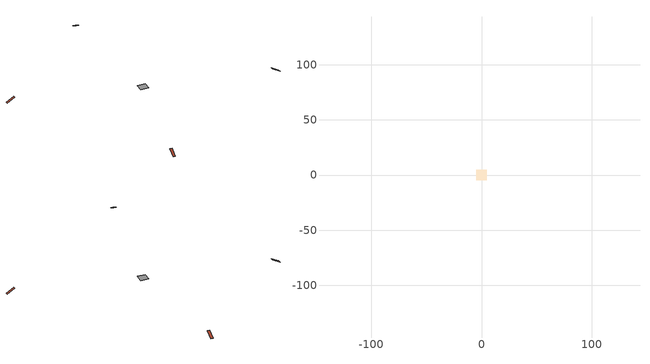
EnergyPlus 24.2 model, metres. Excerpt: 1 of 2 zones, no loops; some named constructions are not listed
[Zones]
attic - vented
 floor to conditioned space (Floor4 construction Reversed): -4.66,-4.66 -4.66,4.66 4.66,4.66 4.66,-4.66 z5.07
 roof outside (Roof2 construction): -14.5,143.6,5.07 -14.5,134.93,10.12 -11.99,134.93,10.12 -11.99,143.6,5.07; -28.95,-143.6,5.07 -28.95,-134.93,10.12 -31.46,-134.93,10.12 -31.46,-143.6,5.07; -143.6,28.95,5.07 -134.93,28.95,10.12 -134.93,31.46,10.12 -143.6,31.46,5.07; 143.6,-28.95,5.07 134.93,-28.95,10.12 134.93,-31.46,10.12 143.6,-31.46,5.07
[Construction]
Floor4 construction: ceiling loosefill ins, ceiling stud and cavity, gypsum board
[EnergyManagementSystem:Actuator]
Name | Actuated Component Unique | Actuated Component Type | Actuated Component Control Type
fridge_schedule_act | fridge schedule | Schedule:Constant | Schedule Value
infil_flow_act | infil flow | Zone Infiltration | Air Exchange Flow Rate
mech_vent_house_fan_cfis_act | mech vent house fan cfis | ElectricEquipment | Electricity Rate
mech_vent_house_fan_latent_load_act | mech vent house fan latent load | OtherEquipment | Power Level
mech_vent_house_fan_sensible_load_act | mech vent house fan sensible load | OtherEquipment | Power Level
natural_vent_flow_act | natural vent flow | Zone Infiltration | Air Exchange Flow Rate
water_heater_ec_adj_act | water heater energy adjustment1 | OtherEquipment | Power Level
whole_house_fan_act | whole house fan | ElectricEquipment | Electricity Rate
whole_house_fan_flow_act | whole house fan flow | Zone Infiltration | Air Exchange Flow Rate
whole_house_fan_mix_act | whole house fan mix | ZoneMixing | Air Exchange Flow Rate
[EnergyManagementSystem:Program]
central_ac_and_furnace_supply_fan_disaggregate_program: Set central_ac_and_furnace_supply_fan_clg = 0; If central_ac_and_furnace_clg_coil_s > 0; Set central_ac_and_furnace_supply_fan_clg = central_ac_and_furnace_supply_fan_s; EndIf
central_ac_and_furnace_supply_fan_disaggregate_program_1: Set central_ac_and_furnace_supply_fan_primary_htg = 0; If central_ac_and_furnace_htg_coil_s > 0; Set central_ac_and_furnace_supply_fan_primary_htg = central_ac_and_furnace_supply_fan_s_1; EndIf
component_loads_program: Set loads_htg_walls = 0; Set loads_htg_rim_joists = 0; Set loads_htg_foundation_walls = 0; Set loads_htg_floors = 0; Set loads_htg_slabs = 0; Set loads_htg_ceilings = 0; Set loads_htg_roofs = 0; Set loads_htg_windows_conduction = 0; Set loads_htg_windows_solar = 0; Set loads_htg_doors = 0; Set loads_htg_skylights_conduction = 0; Set loads_htg_skylights_solar = 0; Set loads_htg_internal_mass = 0; Set loads_htg_intgains = 0; Set loads_htg_lighting = 0; Set loads_htg_infil = 0; Set loads_htg_mechvent = 0; Set loads_htg_natvent = 0; Set loads_htg_whf = 0; Set loads_htg_ducts = 0; Set loads_clg_walls = 0; Set loads_clg_rim_joists = 0; Set loads_clg_foundation_walls = 0; Set loads_clg_floors = 0; Set loads_clg_slabs = 0; Set loads_clg_ceilings = 0; Set loads_clg_roofs = 0; Set loads_clg_windows_conduction = 0; Set loads_clg_windows_solar = 0; Set loads_clg_doors = 0; Set loads_clg_skylights_conduction = 0; Set loads_clg_skylights_solar = 0; Set loads_clg_internal_mass = 0; Set loads_clg_intgains = 0; Set loads_clg_lighting = 0; Set loads_clg_infil = 0; Set loads_clg_mechvent = 0; Set loads_clg_natvent = 0; Set loads_clg_whf = 0; Set loads_clg_ducts = 0; Set hr_walls = 0; Set hr_walls = hr_walls + s_conv_28 + s_ig_28 + s_sol_28 + s_lgt_28 + s_surf_28; Set hr_walls = hr_walls + s_conv_29 + s_ig_29 + s_sol_29 + s_lgt_29 + s_surf_29; Set hr_walls = hr_walls + s_conv_30 + s_ig_30 + s_sol_30 + s_lgt_30 + s_surf_30; Set hr_walls = hr_walls + s_conv_31 + s_ig_31 + s_sol_31 + s_lgt_31 + s_surf_31; Set hr_walls = hr_walls + s_conv_32 + s_ig_32 + s_sol_32 + s_lgt_32 + s_surf_32; Set hr_walls = hr_walls + s_conv_33 + s_ig_33 + s_sol_33 + s_lgt_33 + s_surf_33; Set hr_walls = hr_walls + s_conv_34 + s_ig_34 + s_sol_34 + s_lgt_34 + s_surf_34; Set hr_walls = hr_walls + s_conv_35 + s_ig_35 + s_sol_35 + s_lgt_35 + s_surf_35; Set hr_walls = hr_walls + s_conv_36 + s_ig_36 + s_sol_36 + s_lgt_36 + s_surf_36; Set hr_walls = hr_walls + s_conv_37 + s_ig_37 + s_sol_37 + s_lgt_37 + s_surf_37; Set hr_walls = hr_walls + s_conv_38 + s_ig_38 + s_sol_38 + s_lgt_38 + s_surf_38; Set hr_walls = hr_walls + s_conv_39 + s_ig_39 + s_sol_39 + s_lgt_39 + s_surf_39; Set hr_walls = hr_walls + s_conv_40 + s_ig_40 + s_sol_40 + s_lgt_40 + s_surf_40; Set hr_walls = hr_walls + s_conv_41 + s_ig_41 + s_sol_41 + s_lgt_41 + s_surf_41; Set hr_walls = hr_walls + s_conv_42 + s_ig_42 + s_sol_42 + s_lgt_42 + s_surf_42; Set hr_walls = hr_walls + s_conv_43 + s_ig_43 + s_sol_43 + s_lgt_43 + s_surf_43; Set hr_walls = hr_walls + s_conv_44 + s_ig_44 + s_sol_44 + s_lgt_44 + s_surf_44; Set hr_walls = hr_walls + s_conv_45 + s_ig_45 + s_sol_45 + s_lgt_45 + s_surf_45; Set hr_walls = hr_walls + s_conv_46 + s_ig_46 + s_sol_46 + s_lgt_46 + s_surf_46; Set hr_walls = hr_walls + s_conv_47 + s_ig_47 + s_sol_47 + s_lgt_47 + s_surf_47; Set hr_walls = hr_walls + s_conv_48 + s_ig_48 + s_sol_48 + s_lgt_48 + s_surf_48; Set hr_walls = hr_walls + s_conv_49 + s_ig_49 + s_sol_49 + s_lgt_49 + s_surf_49; Set hr_walls = hr_walls + s_conv_50 + s_ig_50 + s_sol_50 + s_lgt_50 + s_surf_50; Set hr_walls = hr_walls + s_conv_51 + s_ig_51 + s_sol_51 + s_lgt_51 + s_surf_51; Set hr_walls = hr_walls + s_conv_52 + s_ig_52 + s_sol_52 + s_lgt_52 + s_surf_52; Set hr_walls = hr_walls + s_conv_53 + s_ig_53 + s_sol_53 + s_lgt_53 + s_surf_53; Set hr_walls = hr_walls + s_conv_54 + s_ig_54 + s_sol_54 + s_lgt_54 + s_surf_54; Set hr_walls = hr_walls + s_conv_55 + s_ig_55 + s_sol_55 + s_lgt_55 + s_surf_55; Set hr_walls = hr_walls + s_conv_56 + s_ig_56 + s_sol_56 + s_lgt_56 + s_surf_56; Set hr_walls = hr_walls + s_conv_57 + s_ig_57 + s_sol_57 + s_lgt_57 + s_surf_57; Set hr_walls = hr_walls + s_conv_58 + s_ig_58 + s_sol_58 + s_lgt_58 + s_surf_58; Set hr_walls = hr_walls + s_conv_59 + s_ig_59 + s_sol_59 + s_lgt_59 + s_surf_59; Set hr_walls = hr_walls + s_conv_60 + s_ig_60 + s_sol_60 + s_lgt_60 + s_surf_60; Set hr_walls = hr_walls + s_conv_61 + s_ig_61 + s_sol_61 + s_lgt_61 + s_surf_61; Set hr_walls = hr_walls + s_conv_62 + s_ig_62 + s_sol_62 + s_lgt_62 + s_surf_62; Set hr_walls = hr_walls + s_conv_63 + s_ig_63 + s_sol_63 + s_lgt_63 + s_surf_63; Set hr_walls = hr_walls + s_conv_64 + s_ig_64 + s_sol_64 + s_lgt_64 + s_surf_64; Set hr_walls = hr_walls + s_conv_65 + s_ig_65 + s_sol_65 + s_lgt_65 + s_surf_65; Set hr_walls = hr_walls + s_conv_66 + s_ig_66 + s_sol_66 + s_lgt_66 + s_surf_66; Set hr_walls = hr_walls + s_conv_67 + s_ig_67 + s_sol_67 + s_lgt_67 + s_surf_67; Set hr_walls = hr_walls + s_conv_68 + s_ig_68 + s_sol_68 + s_lgt_68 + s_surf_68; Set hr_walls = hr_walls + s_conv_69 + s_ig_69 + s_sol_69 + s_lgt_69 + s_surf_69; Set hr_walls = hr_walls + s_conv_70 + s_ig_70 + s_sol_70 + s_lgt_70 + s_surf_70; Set hr_walls = hr_walls + s_conv_71 + s_ig_71 + s_sol_71 + s_lgt_71 + s_surf_71; Set hr_walls = hr_walls + s_conv_72 + s_ig_72 + s_sol_72 + s_lgt_72 + s_surf_72; Set hr_walls = hr_walls + s_conv_73 + s_ig_73 + s_sol_73 + s_lgt_73 + s_surf_73; Set hr_walls = hr_walls + s_conv_74 + s_ig_74 + s_sol_74 + s_lgt_74 + s_surf_74; Set hr_walls = hr_walls + s_conv_75 + s_ig_75 + s_sol_75 + s_lgt_75 + s_surf_75; Set hr_walls = hr_walls + s_conv_76 + s_ig_76 + s_sol_76 + s_lgt_76 + s_surf_76; Set hr_walls = hr_walls + s_conv_77 + s_ig_77 + s_sol_77 + s_lgt_77 + s_surf_77; Set hr_walls = hr_walls + s_conv_78 + s_ig_78 + s_sol_78 + s_lgt_78 + s_surf_78; Set hr_walls = hr_walls + s_conv_79 + s_ig_79 + s_sol_79 + s_lgt_79 + s_surf_79; Set hr_walls = hr_walls + s_conv_80 + s_ig_80 + s_sol_80 + s_lgt_80 + s_surf_80; Set hr_walls = hr_walls + s_conv_81 + s_ig_81 + s_sol_81 + s_lgt_81 + s_surf_81; Set hr_walls = hr_walls + s_conv_82 + s_ig_82 + s_sol_82 + s_lgt_82 + s_surf_82; Set hr_walls = hr_walls + s_conv_83 + s_ig_83 + s_sol_83 + s_lgt_83 + s_surf_83; Set hr_walls = hr_walls + s_conv_84 + s_ig_84 + s_sol_84 + s_lgt_84 + s_surf_84; Set hr_walls = hr_walls + s_conv_85 + s_ig_85 + s_sol_85 + s_lgt_85 + s_surf_85; Set hr_walls = hr_walls + s_conv_86 + s_ig_86 + s_sol_86 + s_lgt_86 + s_surf_86; Set hr_walls = hr_walls + s_conv_87 + s_ig_87 + s_sol_87 + s_lgt_87 + s_surf_87; Set hr_rim_joists = 0; Set hr_rim_joists = hr_rim_joists + s_conv_7 + s_ig_7 + s_sol_7 + s_lgt_7 + s_surf_7; Set hr_rim_joists = hr_rim_joists + s_conv_8 + s_ig_8 + s_sol_8 + s_lgt_8 + s_surf_8; Set hr_rim_joists = hr_rim_joists + s_conv_9 + s_ig_9 + s_sol_9 + s_lgt_9 + s_surf_9; Set hr_rim_joists = hr_rim_joists + s_conv_10 + s_ig_10 + s_sol_10 + s_lgt_10 + s_surf_10; Set hr_rim_joists = hr_rim_joists + s_conv_11 + s_ig_11 + s_sol_11 + s_lgt_11 + s_surf_11; Set hr_rim_joists = hr_rim_joists + s_conv_12 + s_ig_12 + s_sol_12 + s_lgt_12 + s_surf_12; Set hr_rim_joists = hr_rim_joists + s_conv_13 + s_ig_13 + s_sol_13 + s_lgt_13 + s_surf_13; Set hr_rim_joists = hr_rim_joists + s_conv_14 + s_ig_14 + s_sol_14 + s_lgt_14 + s_surf_14; Set hr_foundation_walls = 0; Set hr_foundation_walls = hr_foundation_walls + s_conv_4 + s_ig_4 + s_sol_4 + s_lgt_4 + s_surf_4; Set hr_floors = 0; Set hr_floors = hr_floors + s_conv + s_ig + s_sol + s_lgt + s_surf; Set hr_floors = hr_floors + s_conv_1 + s_ig_1 + s_sol_1 + s_lgt_1 + s_surf_1; Set hr_floors = hr_floors + s_conv_2 + s_ig_2 + s_sol_2 + s_lgt_2 + s_surf_2; Set hr_slabs = 0; Set hr_slabs = hr_slabs + s_conv_27 + s_ig_27 + s_sol_27 + s_lgt_27 + s_surf_27; Set hr_ceilings = 0; Set hr_ceilings = hr_ceilings + s_conv_3 + s_ig_3 + s_sol_3 + s_lgt_3 + s_surf_3; Set hr_roofs = 0; Set hr_roofs = hr_roofs + s_conv_15 + s_ig_15 + s_sol_15 + s_lgt_15 + s_surf_15; Set hr_roofs = hr_roofs + s_conv_16 + s_ig_16 + s_sol_16 + s_lgt_16 + s_surf_16; Set hr_roofs = hr_roofs + s_conv_17 + s_ig_17 + s_sol_17 + s_lgt_17 + s_surf_17; Set hr_roofs = hr_roofs + s_conv_18 + s_ig_18 + s_sol_18 + s_lgt_18 + s_surf_18; Set hr_roofs = hr_roofs + s_conv_19 + s_ig_19 + s_sol_19 + s_lgt_19 + s_surf_19; Set hr_roofs = hr_roofs + s_conv_20 + s_ig_20 + s_sol_20 + s_lgt_20 + s_surf_20; Set hr_roofs = hr_roofs + s_conv_21 + s_ig_21 + s_sol_21 + s_lgt_21 + s_surf_21; Set hr_roofs = hr_roofs + s_conv_22 + s_ig_22 + s_sol_22 + s_lgt_22 + s_surf_22; Set hr_roofs = hr_roofs + s_conv_23 + s_ig_23 + s_sol_23 + s_lgt_23 + s_surf_23; Set hr_roofs = hr_roofs + s_conv_24 + s_ig_24 + s_sol_24 + s_lgt_24 + s_surf_24; Set hr_roofs = hr_roofs + s_conv_25 + s_ig_25 + s_sol_25 + s_lgt_25 + s_surf_25; Set hr_roofs = hr_roofs + s_conv_26 + s_ig_26 + s_sol_26 + s_lgt_26 + s_surf_26; Set hr_windows_conduction = 0; Set hr_windows_conduction = hr_windows_conduction + ss_conv_2; Set hr_windows_conduction = hr_windows_conduction + ss_ig_2; Set hr_windows_conduction = hr_windows_conduction + ss_surf_2; Set hr_windows_conduction = hr_windows_conduction + ss_conv_3; Set hr_windows_conduction = hr_windows_conduction + ss_ig_3; Set hr_windows_conduction = hr_windows_conduction + ss_surf_3; Set hr_windows_conduction = hr_windows_conduction + ss_conv_4; Set hr_windows_conduction = hr_windows_conduction + ss_ig_4; Set hr_windows_conduction = hr_windows_conduction + ss_surf_4; Set hr_windows_conduction = hr_windows_conduction + ss_conv_5; Set hr_windows_conduction = hr_windows_conduction + ss_ig_5; Set hr_windows_conduction = hr_windows_conduction + ss_surf_5; Set hr_windows_conduction = hr_windows_conduction + ss_conv_6; Set hr_windows_conduction = hr_windows_conduction + ss_ig_6; Set hr_windows_conduction = hr_windows_conduction + ss_surf_6; Set hr_windows_conduction = hr_windows_conduction + ss_conv_7; Set hr_windows_conduction = hr_windows_conduction + ss_ig_7; Set hr_windows_conduction = hr_windows_conduction + ss_surf_7; Set hr_windows_conduction = hr_windows_conduction + ss_conv_8; Set hr_windows_conduction = hr_windows_conduction + ss_ig_8; Set hr_windows_conduction = hr_windows_conduction + ss_surf_8; Set hr_windows_conduction = hr_windows_conduction + ss_conv_9; Set hr_windows_conduction = hr_windows_conduction + ss_ig_9; Set hr_windows_conduction = hr_windows_conduction + ss_surf_9; Set hr_windows_conduction = hr_windows_conduction + ss_conv_10; Set hr_windows_conduction = hr_windows_conduction + ss_ig_10; Set hr_windows_conduction = hr_windows_conduction + ss_surf_10; Set hr_windows_conduction = hr_windows_conduction + ss_conv_11; Set hr_windows_conduction = hr_windows_conduction + ss_ig_11; Set hr_windows_conduction = hr_windows_conduction + ss_surf_11; Set hr_windows_conduction = hr_windows_conduction + ss_conv_12; Set hr_windows_conduction = hr_windows_conduction + ss_ig_12; Set hr_windows_conduction = hr_windows_conduction + ss_surf_12; Set hr_windows_conduction = hr_windows_conduction + ss_conv_13; Set hr_windows_conduction = hr_windows_conduction + ss_ig_13; Set hr_windows_conduction = hr_windows_conduction + ss_surf_13; Set hr_windows_conduction = hr_windows_conduction + ss_conv_14; Set hr_windows_conduction = hr_windows_conduction + ss_ig_14; Set hr_windows_conduction = hr_windows_conduction + ss_surf_14; Set hr_windows_conduction = hr_windows_conduction + ss_conv_15; Set hr_windows_conduction = hr_windows_conduction + ss_ig_15; Set hr_windows_conduction = hr_windows_conduction + ss_surf_15; Set hr_windows_conduction = hr_windows_conduction + ss_conv_16; Set hr_windows_conduction = hr_windows_conduction + ss_ig_16; Set hr_windows_conduction = hr_windows_conduction + ss_surf_16; Set hr_windows_conduction = hr_windows_conduction + ss_conv_17; Set hr_windows_conduction = hr_windows_conduction + ss_ig_17; Set hr_windows_conduction = hr_windows_conduction + ss_surf_17; Set hr_windows_conduction = hr_windows_conduction + ss_conv_18; Set hr_windows_conduction = hr_windows_conduction + ss_ig_18; Set hr_windows_conduction = hr_windows_conduction + ss_surf_18; Set hr_windows_conduction = hr_windows_conduction + ss_conv_19; Set hr_windows_conduction = hr_windows_conduction + ss_ig_19; Set hr_windows_conduction = hr_windows_conduction + ss_surf_19; Set hr_windows_conduction = hr_windows_conduction + ss_conv_20; Set hr_windows_conduction = hr_windows_conduction + ss_ig_20; Set hr_windows_conduction = hr_windows_conduction + ss_surf_20; Set hr_windows_conduction = hr_windows_conduction + ss_conv_21; Set hr_windows_conduction = hr_windows_conduction + ss_ig_21; Set hr_windows_conduction = hr_windows_conduction + ss_surf_21; Set hr_windows_conduction = hr_windows_conduction + ss_conv_22; Set hr_windows_conduction = hr_windows_conduction + ss_ig_22; Set hr_windows_conduction = hr_windows_conduction + ss_surf_22; Set hr_windows_conduction = hr_windows_conduction + ss_conv_23; Set hr_windows_conduction = hr_windows_conduction + ss_ig_23; Set hr_windows_conduction = hr_windows_conduction + ss_surf_23; Set hr_windows_conduction = hr_windows_conduction + ss_conv_24; Set hr_windows_conduction = hr_windows_conduction + ss_ig_24; Set hr_windows_conduction = hr_windows_conduction + ss_surf_24; Set hr_windows_conduction = hr_windows_conduction + ss_conv_25; Set hr_windows_conduction = hr_windows_conduction + ss_ig_25; Set hr_windows_conduction = hr_windows_conduction + ss_surf_25; Set hr_windows_conduction = hr_windows_conduction + ss_conv_26; Set hr_windows_conduction = hr_windows_conduction + ss_ig_26; Set hr_windows_conduction = hr_windows_conduction + ss_surf_26; Set hr_windows_conduction = hr_windows_conduction + ss_conv_27; Set hr_windows_conduction = hr_windows_conduction + ss_ig_27; Set hr_windows_conduction = hr_windows_conduction + ss_surf_27; Set hr_windows_conduction = hr_windows_conduction + ss_conv_28; Set hr_windows_conduction = hr_windows_conduction + ss_ig_28; Set hr_windows_conduction = hr_windows_conduction + ss_surf_28; Set hr_windows_conduction = hr_windows_conduction + ss_conv_29; Set hr_windows_conduction = hr_windows_conduction + ss_ig_29; Set hr_windows_conduction = hr_windows_conduction + ss_surf_29; Set hr_windows_conduction = hr_windows_conduction + ss_conv_32; Set hr_windows_conduction = hr_windows_conduction + ss_ig_32; Set hr_windows_conduction = hr_windows_conduction + ss_surf_32; Set hr_windows_conduction = hr_windows_conduction + ss_conv_33; Set hr_windows_conduction = hr_windows_conduction + ss_ig_33; Set hr_windows_conduction = hr_windows_conduction + ss_surf_33; Set hr_windows_conduction = hr_windows_conduction + ss_conv_34; Set hr_windows_conduction = hr_windows_conduction + ss_ig_34; Set hr_windows_conduction = hr_windows_conduction + ss_surf_34; Set hr_windows_conduction = hr_windows_conduction + ss_conv_35; Set hr_windows_conduction = hr_windows_conduction + ss_ig_35; Set hr_windows_conduction = hr_windows_conduction + ss_surf_35; Set hr_windows_conduction = hr_windows_conduction + ss_conv_36; Set hr_windows_conduction = hr_windows_conduction + ss_ig_36; Set hr_windows_conduction = hr_windows_conduction + ss_surf_36; Set hr_windows_conduction = hr_windows_conduction + ss_conv_37; Set hr_windows_conduction = hr_windows_conduction + ss_ig_37; Set hr_windows_conduction = hr_windows_conduction + ss_surf_37; Set hr_windows_solar = 0; Set hr_windows_solar = hr_windows_solar - ss_trans_in * ZoneTimestep * 3600 + ss_back_out * ZoneTimestep * 3600 + ss_trans_out * ZoneTimestep * 3600; Set hr_windows_solar = hr_windows_solar - ss_trans_in_1 * ZoneTimestep * 3600 + ss_back_out_1 * ZoneTimestep * 3600 + ss_trans_out_1 * ZoneTimestep * 3600; Set hr_windows_solar = hr_windows_solar - ss_trans_in_2 * ZoneTimestep * 3600 + ss_back_out_2 * ZoneTimestep * 3600 + ss_trans_out_2 * ZoneTimestep * 3600; Set hr_windows_solar = hr_windows_solar - ss_trans_in_3 * ZoneTimestep * 3600 + ss_back_out_3 * ZoneTimestep * 3600 + ss_trans_out_3 * ZoneTimestep * 3600; Set hr_windows_solar = hr_windows_solar - ss_trans_in_4 * ZoneTimestep * 3600 + ss_back_out_4 * ZoneTimestep * 3600 + ss_trans_out_4 * ZoneTimestep * 3600; Set hr_windows_solar = hr_windows_solar - ss_trans_in_5 * ZoneTimestep * 3600 + ss_back_out_5 * ZoneTimestep * 3600 + ss_trans_out_5 * ZoneTimestep * 3600; Set hr_windows_solar = hr_windows_solar - ss_trans_in_6 * ZoneTimestep * 3600 + ss_back_out_6 * ZoneTimestep * 3600 + ss_trans_out_6 * ZoneTimestep * 3600; Set hr_windows_solar = hr_windows_solar - ss_trans_in_7 * ZoneTimestep * 3600 + ss_back_out_7 * ZoneTimestep * 3600 + ss_trans_out_7 * ZoneTimestep * 3600; Set hr_windows_solar = hr_windows_solar - ss_trans_in_8 * ZoneTimestep * 3600 + ss_back_out_8 * ZoneTimestep * 3600 + ss_trans_out_8 * ZoneTimestep * 3600; Set hr_windows_solar = hr_windows_solar - ss_trans_in_9 * ZoneTimestep * 3600 + ss_back_out_9 * ZoneTimestep * 3600 + ss_trans_out_9 * ZoneTimestep * 3600; Set hr_windows_solar = hr_windows_solar - ss_trans_in_10 * ZoneTimestep * 3600 + ss_back_out_10 * ZoneTimestep * 3600 + ss_trans_out_10 * ZoneTimestep * 3600; Set hr_windows_solar = hr_windows_solar - ss_trans_in_11 * ZoneTimestep * 3600 + ss_back_out_11 * ZoneTimestep * 3600 + ss_trans_out_11 * ZoneTimestep * 3600; Set hr_windows_solar = hr_windows_solar - ss_trans_in_12 * ZoneTimestep * 3600 + ss_back_out_12 * ZoneTimestep * 3600 + ss_trans_out_12 * ZoneTimestep * 3600; Set hr_windows_solar = hr_windows_solar - ss_trans_in_13 * ZoneTimestep * 3600 + ss_back_out_13 * ZoneTimestep * 3600 + ss_trans_out_13 * ZoneTimestep * 3600; Set hr_windows_solar = hr_windows_solar - ss_trans_in_14 * ZoneTimestep * 3600 + ss_back_out_14 * ZoneTimestep * 3600 + ss_trans_out_14 * ZoneTimestep * 3600; Set hr_windows_solar = hr_windows_solar - ss_trans_in_15 * ZoneTimestep * 3600 + ss_back_out_15 * ZoneTimestep * 3600 + ss_trans_out_15 * ZoneTimestep * 3600; Set hr_windows_solar = hr_windows_solar - ss_trans_in_16 * ZoneTimestep * 3600 + ss_back_out_16 * ZoneTimestep * 3600 + ss_trans_out_16 * ZoneTimestep * 3600; Set hr_windows_solar = hr_windows_solar - ss_trans_in_17 * ZoneTimestep * 3600 + ss_back_out_17 * ZoneTimestep * 3600 + ss_trans_out_17 * ZoneTimestep * 3600; Set hr_windows_solar = hr_windows_solar - ss_trans_in_18 * ZoneTimestep * 3600 + ss_back_out_18 * ZoneTimestep * 3600 + ss_trans_out_18 * ZoneTimestep * 3600; Set hr_windows_solar = hr_windows_solar - ss_trans_in_19 * ZoneTimestep * 3600 + ss_back_out_19 * ZoneTimestep * 3600 + ss_trans_out_19 * ZoneTimestep * 3600; Set hr_windows_solar = hr_windows_solar - ss_trans_in_20 * ZoneTimestep * 3600 + ss_back_out_20 * ZoneTimestep * 3600 + ss_trans_out_20 * ZoneTimestep * 3600; Set hr_windows_solar = hr_windows_solar - ss_trans_in_21 * ZoneTimestep * 3600 + ss_back_out_21 * ZoneTimestep * 3600 + ss_trans_out_21 * ZoneTimestep * 3600; Set hr_windows_solar = hr_windows_solar - ss_trans_in_22 * ZoneTimestep * 3600 + ss_back_out_22 * ZoneTimestep * 3600 + ss_trans_out_22 * ZoneTimestep * 3600; Set hr_windows_solar = hr_windows_solar - ss_trans_in_23 * ZoneTimestep * 3600 + ss_back_out_23 * ZoneTimestep * 3600 + ss_trans_out_23 * ZoneTimestep * 3600; Set hr_windows_solar = hr_windows_solar - ss_trans_in_24 * ZoneTimestep * 3600 + ss_back_out_24 * ZoneTimestep * 3600 + ss_trans_out_24 * ZoneTimestep * 3600; Set hr_windows_solar = hr_windows_solar - ss_trans_in_25 * ZoneTimestep * 3600 + ss_back_out_25 * ZoneTimestep * 3600 + ss_trans_out_25 * ZoneTimestep * 3600; Set hr_windows_solar = hr_windows_solar - ss_trans_in_26 * ZoneTimestep * 3600 + ss_back_out_26 * ZoneTimestep * 3600 + ss_trans_out_26 * ZoneTimestep * 3600; Set hr_windows_solar = hr_windows_solar - ss_trans_in_27 * ZoneTimestep * 3600 + ss_back_out_27 * ZoneTimestep * 3600 + ss_trans_out_27 * ZoneTimestep * 3600; Set hr_windows_solar = hr_windows_solar - ss_trans_in_30 * ZoneTimestep * 3600 + ss_back_out_30 * ZoneTimestep * 3600 + ss_trans_out_30 * ZoneTimestep * 3600; Set hr_windows_solar = hr_windows_solar - ss_trans_in_31 * ZoneTimestep * 3600 + ss_back_out_31 * ZoneTimestep * 3600 + ss_trans_out_31 * ZoneTimestep * 3600; Set hr_windows_solar = hr_windows_solar - ss_trans_in_32 * ZoneTimestep * 3600 + ss_back_out_32 * ZoneTimestep * 3600 + ss_trans_out_32 * ZoneTimestep * 3600; Set hr_windows_solar = hr_windows_solar - ss_trans_in_33 * ZoneTimestep * 3600 + ss_back_out_33 * ZoneTimestep * 3600 + ss_trans_out_33 * ZoneTimestep * 3600; Set hr_windows_solar = hr_windows_solar - ss_trans_in_34 * ZoneTimestep * 3600 + ss_back_out_34 * ZoneTimestep * 3600 + ss_trans_out_34 * ZoneTimestep * 3600; Set hr_windows_solar = hr_windows_solar - ss_trans_in_35 * ZoneTimestep * 3600 + ss_back_out_35 * ZoneTimestep * 3600 + ss_trans_out_35 * ZoneTimestep * 3600; Set hr_doors = 0; Set hr_doors = hr_doors + ss_sol; Set hr_doors = hr_doors + ss_lgt; Set hr_doors = hr_doors + ss_conv; Set hr_doors = hr_doors + ss_ig; Set hr_doors = hr_doors + ss_surf; Set hr_doors = hr_doors + ss_sol_1; Set hr_doors = hr_doors + ss_lgt_1; Set hr_doors = hr_doors + ss_conv_1; Set hr_doors = hr_doors + ss_ig_1; Set hr_doors = hr_doors + ss_surf_1; Set hr_skylights_conduction = 0; Set hr_skylights_conduction = hr_skylights_conduction + ss_conv_30; Set hr_skylights_conduction = hr_skylights_conduction + ss_ig_30; Set hr_skylights_conduction = hr_skylights_conduction + ss_surf_30; Set hr_skylights_conduction = hr_skylights_conduction + ss_conv_31; Set hr_skylights_conduction = hr_skylights_conduction + ss_ig_31; Set hr_skylights_conduction = hr_skylights_conduction + ss_surf_31; Set hr_skylights_solar = 0; Set hr_skylights_solar = hr_skylights_solar - ss_trans_in_28 * ZoneTimestep * 3600 + ss_back_out_28 * ZoneTimestep * 3600 + ss_trans_out_28 * ZoneTimestep * 3600; Set hr_skylights_solar = hr_skylights_solar - ss_trans_in_29 * ZoneTimestep * 3600 + ss_back_out_29 * ZoneTimestep * 3600 + ss_trans_out_29 * ZoneTimestep * 3600; Set hr_internal_mass = 0; Set hr_internal_mass = hr_internal_mass + s_conv_5 + s_ig_5 + s_sol_5 + s_lgt_5 + s_surf_5; Set hr_internal_mass = hr_internal_mass + s_conv_6 + s_ig_6 + s_sol_6 + s_lgt_6 + s_surf_6; Set hr_internal_mass = hr_internal_mass + im_conv + im_ig + im_sol + im_lgt + im_surf; Set hr_internal_mass = hr_internal_mass + im_conv_1 + im_ig_1 + im_sol_1 + im_lgt_1 + im_surf_1; Set hr_intgains = 0; Set hr_intgains = hr_intgains - ig_ee_conv - ig_ee_rad - ig_ee_conv_1 - ig_ee_rad_1 - ig_ee_conv_2 - ig_ee_rad_2 - ig_ee_conv_3 - ig_ee_rad_3 - ig_ee_conv_4 - ig_ee_rad_4 - ig_ee_conv_5 - ig_ee_rad_5 - ig_ee_conv_6 - ig_ee_rad_6 - ig_oe_conv - ig_oe_rad - ig_oe_conv_1 - ig_oe_rad_1 - ig_oe_conv_2 - ig_oe_rad_2 - ig_oe_conv_3 - ig_oe_rad_3 - ig_oe_conv_4 - ig_oe_rad_4 - ig_ppl_conv - ig_ppl_rad; Set hr_lighting = 0; Set hr_lighting = hr_lighting - ig_lgt_conv - ig_lgt_rad - ig_lgt_vis; Set hr_infil = 0; Set hr_infil = hr_infil - airflow_gain + airflow_loss; Set hr_natvent = 0; Set hr_natvent = hr_natvent - airflow_gain_1 + airflow_loss_1; Set hr_whf = 0; Set hr_whf = hr_whf - airflow_gain_2 + airflow_loss_2; Set hr_mechvent = 0; Set hr_mechvent = hr_mechvent - mv_conv - mv_rad - mv_conv_1 - mv_rad_1 - mv_conv_2 - mv_rad_2 - mv_conv_3 - mv_rad_3 - mv_conv_4 - mv_rad_4; Set hr_ducts = 0; Set hr_intgains = hr_intgains + dhw_loss * (0.91*(1-dhw_rtf) + 1.0*dhw_rtf); Set htg_mode = 0; Set clg_mode = 0; If (htg_load_cond > 0); Set htg_mode = 1.0; ElseIf (clg_load_cond > 0); Set clg_mode = 1.0; Else; Set htg_season = 0; Set clg_season = 0; If ((DayOfYear >= 1) && (DayOfYear <= 365)); Set clg_season = 1; EndIf; If ((DayOfYear >= 1) && (DayOfYear <= 365)); Set htg_season = 1; EndIf; If ((airflow_gain_1 <> 0) || (airflow_loss_1 <> 0)) && (clg_season == 1); Set clg_mode = 1.0; ElseIf ((airflow_gain_2 <> 0) || (airflow_loss_2 <> 0)) && (clg_season == 1); Set clg_mode = 1.0; Else; Set Tmid_setpoint = (htg_sp_s_1 + clg_sp_s_1) / 2; If (tin_s_1 > Tmid_setpoint) && (clg_season == 1); Set clg_mode = 1.0; ElseIf (tin_s_1 < Tmid_setpoint) && (htg_season == 1); Set htg_mode = 1.0; EndIf; EndIf; EndIf; Set loads_htg_walls = loads_htg_walls + (hr_walls * htg_mode * 1); Set loads_htg_rim_joists = loads_htg_rim_joists + (hr_rim_joists * htg_mode * 1); Set loads_htg_foundation_walls = loads_htg_foundation_walls + (hr_foundation_walls * htg_mode * 1); Set loads_htg_floors = loads_htg_floors + (hr_floors * htg_mode * 1); Set loads_htg_slabs = loads_htg_slabs + (hr_slabs * htg_mode * 1); Set loads_htg_ceilings = loads_htg_ceilings + (hr_ceilings * htg_mode * 1); Set loads_htg_roofs = loads_htg_roofs + (hr_roofs * htg_mode * 1); Set loads_htg_windows_conduction = loads_htg_windows_conduction + (hr_windows_conduction * htg_mode * 1); Set loads_htg_windows_solar = loads_htg_windows_solar + (hr_windows_solar * htg_mode * 1); Set loads_htg_doors = loads_htg_doors + (hr_doors * htg_mode * 1); Set loads_htg_skylights_conduction = loads_htg_skylights_conduction + (hr_skylights_conduction * htg_mode * 1); Set loads_htg_skylights_solar = loads_htg_skylights_solar + (hr_skylights_solar * htg_mode * 1); Set loads_htg_internal_mass = loads_htg_internal_mass + (hr_internal_mass * htg_mode * 1); Set loads_htg_intgains = loads_htg_intgains + (hr_intgains * htg_mode * 1); Set loads_htg_lighting = loads_htg_lighting + (hr_lighting * htg_mode * 1); Set loads_htg_infil = loads_htg_infil + (hr_infil * htg_mode * 1); Set loads_htg_mechvent = loads_htg_mechvent + (hr_mechvent * htg_mode * 1); Set loads_htg_natvent = loads_htg_natvent + (hr_natvent * htg_mode * 1); Set loads_htg_whf = loads_htg_whf + (hr_whf * htg_mode * 1); Set loads_htg_ducts = loads_htg_ducts + (hr_ducts * htg_mode * 1); Set loads_clg_walls = loads_clg_walls + (-hr_walls * clg_mode * 1); Set loads_clg_rim_joists = loads_clg_rim_joists + (-hr_rim_joists * clg_mode * 1); Set loads_clg_foundation_walls = loads_clg_foundation_walls + (-hr_foundation_walls * clg_mode * 1); Set loads_clg_floors = loads_clg_floors + (-hr_floors * clg_mode * 1); Set loads_clg_slabs = loads_clg_slabs + (-hr_slabs * clg_mode * 1); Set loads_clg_ceilings = loads_clg_ceilings + (-hr_ceilings * clg_mode * 1); Set loads_clg_roofs = loads_clg_roofs + (-hr_roofs * clg_mode * 1); Set loads_clg_windows_conduction = loads_clg_windows_conduction + (-hr_windows_conduction * clg_mode * 1); Set loads_clg_windows_solar = loads_clg_windows_solar + (-hr_windows_solar * clg_mode * 1); Set loads_clg_doors = loads_clg_doors + (-hr_doors * clg_mode * 1); Set loads_clg_skylights_conduction = loads_clg_skylights_conduction + (-hr_skylights_conduction * clg_mode * 1); Set loads_clg_skylights_solar = loads_clg_skylights_solar + (-hr_skylights_solar * clg_mode * 1); Set loads_clg_internal_mass = loads_clg_internal_mass + (-hr_internal_mass * clg_mode * 1); Set loads_clg_intgains = loads_clg_intgains + (-hr_intgains * clg_mode * 1); Set loads_clg_lighting = loads_clg_lighting + (-hr_lighting * clg_mode * 1); Set loads_clg_infil = loads_clg_infil + (-hr_infil * clg_mode * 1); Set loads_clg_mechvent = loads_clg_mechvent + (-hr_mechvent * clg_mode * 1); Set loads_clg_natvent = loads_clg_natvent + (-hr_natvent * clg_mode * 1); Set loads_clg_whf = loads_clg_whf + (-hr_whf * clg_mode * 1); Set loads_clg_ducts = loads_clg_ducts + (-hr_ducts * clg_mode * 1)
fridge_schedule_program: Set Tin = fridge_tin_s*(9.0/5.0)+32.0; Set fridge_schedule_act = 0; If (Hour == 0); Set fridge_schedule_act = (-0.487+0.019*Tin); ElseIf (Hour == 1); Set fridge_schedule_act = (-0.34+0.016*Tin); ElseIf (Hour == 2); Set fridge_schedule_act = (-0.37+0.017*Tin); ElseIf (Hour == 3); Set fridge_schedule_act = (-0.361+0.016*Tin); ElseIf (Hour == 4); Set fridge_schedule_act = (-0.515+0.018*Tin); ElseIf (Hour == 5); Set fridge_schedule_act = (-0.684+0.021*Tin); ElseIf (Hour == 6); Set fridge_schedule_act = (-0.471+0.019*Tin); ElseIf (Hour == 7); Set fridge_schedule_act = (-0.159+0.015*Tin); ElseIf (Hour == 8); Set fridge_schedule_act = (-0.079+0.015*Tin); ElseIf (Hour == 9); Set fridge_schedule_act = (-0.417+0.019*Tin); ElseIf (Hour == 10); Set fridge_schedule_act = (-0.411+0.018*Tin); ElseIf (Hour == 11); Set fridge_schedule_act = (-0.386+0.018*Tin); ElseIf (Hour == 12); Set fridge_schedule_act = (-0.24+0.016*Tin); ElseIf (Hour == 13); Set fridge_schedule_act = (-0.314+0.017*Tin); ElseIf (Hour == 14); Set fridge_schedule_act = (-0.16+0.015*Tin); ElseIf (Hour == 15); Set fridge_schedule_act = (-0.121+0.015*Tin); ElseIf (Hour == 16); Set fridge_schedule_act = (-0.469+0.02*Tin); ElseIf (Hour == 17); Set fridge_schedule_act = (-0.412+0.02*Tin); ElseIf (Hour == 18); Set fridge_schedule_act = (-0.091+0.017*Tin); ElseIf (Hour == 19); Set fridge_schedule_act = (0.077+0.014*Tin); ElseIf (Hour == 20); Set fridge_schedule_act = (-0.118+0.016*Tin); ElseIf (Hour == 21); Set fridge_schedule_act = (-0.247+0.017*Tin); ElseIf (Hour == 22); Set fridge_schedule_act = (-0.445+0.019*Tin); ElseIf (Hour == 23); Set fridge_schedule_act = (-0.544+0.02*Tin); EndIf
infil_program: Set p_m = 0.14; Set p_s = 0.22; Set s_m = 270; Set s_s = 370; Set z_m = 9.99744; Set z_s = 5.97455273094831; Set f_t = (((s_m/z_m)^p_m)*((z_s/s_s)^p_s)); Set Tdiff = tin_s-tout_s; Set dT = @Abs Tdiff; Set c = 0.0607; Set Cs = 0.105; Set Cw = 0.145; Set n = 0.65; Set sft = (f_t*0.54); Set temp1 = ((c*Cw)*((sft*site_vw_s)^(2*n)))^2; Set Qinf = (((c*Cs*(dT^n))^2)+temp1)^0.5; Set Qinf = (@Max Qinf 0); Set mech_vent_house_fan_sensible_load_act = 0.0; Set mech_vent_house_fan_latent_load_act = 0.0; Set OASupInPb = out_pb_s; Set OASupInTemp = tout_s; Set OASupInW = out_wt_s; Set OASupRho = (@RhoAirFnPbTdbW OASupInPb OASupInTemp OASupInW); Set OASupCp = (@CpAirFnW OASupInW); Set OASupInEnth = (@HFnTdbW OASupInTemp OASupInW); Set ZoneTemp = tin_s; Set ZoneW = win_s; Set ZoneCp = (@CpAirFnW ZoneW); Set ZoneAirEnth = (@HFnTdbW ZoneTemp ZoneW); Set mech_vent_house_fan_cfis_act = 0.0; Set QWHV_cfis_sup = 0.0; Set QWHV_cfis_suppl_sup = 0.0; Set QWHV_cfis_suppl_exh = 0.0; Set Qrange = 0; Set Qrange = Qrange + 0.075 * mech_vent_range_fan_0_sch_s; Set Qbath = 0; Set Qdryer = 0; Set Qdryer = Qdryer + 0.00308 * clothes_dryer_exhaust_0_sch_s; Set QWHV_sup = 0.03337; Set QWHV_exh = 0.03337; Set Qsupply = QWHV_sup + QWHV_cfis_sup + QWHV_cfis_suppl_sup; Set Qexhaust = Qrange + Qbath + Qdryer + QWHV_exh + QWHV_cfis_suppl_exh; Set Qfan = (@Max Qexhaust Qsupply); Set Qducts = 0; If Qducts < 0; Set Qsupply = Qsupply - Qducts; Else; Set Qexhaust = Qexhaust + Qducts; EndIf; Set Qfan_with_ducts = (@Max Qexhaust Qsupply); Set Qimb = (@Abs (Qsupply - Qexhaust)); If Qinf + Qimb > 0; Set Qtot = Qfan_with_ducts + (Qinf^2) / (Qinf + Qimb); Else; Set Qtot = Qfan_with_ducts; EndIf; Set Qinf_adj = Qtot - Qfan; Set infil_flow_act = Qinf_adj; Set infil_program_Qinf = Qinf_adj; Set infil_program_Qfan = Qfan; Set Qload = Qfan; Set Effectiveness_Sens = 0.0; Set Effectiveness_Lat = 0.0; Set Fan_MFR = Qload * OASupRho; Set ZoneInEnth = OASupInEnth; Set ZoneInTemp = OASupInTemp; If Qload > 0; Set Effectiveness_Sens = Effectiveness_Sens + 0.0334 / Qload * 0.8141416503225375; Set Effectiveness_Lat = Effectiveness_Lat + 0.0334 / Qload * 0.0; EndIf; Set ERVCpMin = (@Min OASupCp ZoneCp); Set ERVSupOutTemp = OASupInTemp + ERVCpMin/OASupCp * Effectiveness_Sens * (ZoneTemp - OASupInTemp); Set ERVSupOutW = OASupInW + ERVCpMin/OASupCp * Effectiveness_Lat * (ZoneW - OASupInW); Set ERVSupOutEnth = (@HFnTdbW ERVSupOutTemp ERVSupOutW); Set ERVSensHeatTrans = Fan_MFR * OASupCp * (ERVSupOutTemp - OASupInTemp); Set ERVTotalHeatTrans = Fan_MFR * (ERVSupOutEnth - OASupInEnth); Set ERVLatHeatTrans = ERVTotalHeatTrans - ERVSensHeatTrans; Set ZoneInEnth = ERVSupOutEnth; Set ZoneInTemp = ERVSupOutTemp; Set FanTotalToCond = Fan_MFR * (ZoneInEnth - ZoneAirEnth); Set FanSensToCond = Fan_MFR * ZoneCp * (ZoneInTemp - ZoneTemp); Set FanLatToCond = FanTotalToCond - FanSensToCond; Set mech_vent_house_fan_sensible_load_act = mech_vent_house_fan_sensible_load_act + FanSensToCond; Set mech_vent_house_fan_latent_load_act = mech_vent_house_fan_latent_load_act + FanLatToCond
natural_vent_program: Set Tin = tin_s; Set Tout = tout_s; Set Wout = out_wt_s; Set Pbar = out_pb_s; Set Phiout = (@RhFnTdbWPb Tout Wout Pbar); Set MaxHR = 0.0115; Set Tnvsp = (htg_sp_s + clg_sp_s) / 2; Set NVavail = natural_vent_s; Set ClgSsnAvail = cool_season; Set Qnv = 0; Set Qwhf = 0; Set whole_house_fan_mix_act = 0; Set whole_house_fan_act = 0; If ((Wout < MaxHR) && (Tin > Tout) && (Tin > Tnvsp) && (ClgSsnAvail > 0)); Set WHF_Flow = 0; Set Adj = (Tin-Tnvsp)/(Tin-Tout); Set Adj = (@Min Adj 1); Set Adj = (@Max Adj 0); If (WHF_Flow > 0); Set Qwhf = WHF_Flow*Adj; Set whole_house_fan_mix_act = WHF_Flow*Adj; Set WHF_W = 0; Set whole_house_fan_act = WHF_W*Adj; ElseIf (NVavail > 0); Set NVArea = 0.0; Set Cs = 0.00021974730225477544; Set Cw = 3.47022713581889e-05; Set Tdiff = Tin-Tout; Set dT = (@Abs Tdiff); Set Vwind = site_vw_s; Set SGNV = NVArea*Adj*((((Cs*dT)+(Cw*(Vwind^2)))^0.5)/1000); Set MaxNV = 5.992779194804737; Set Qnv = (@Min SGNV MaxNV); EndIf; EndIf; Set natural_vent_flow_act = Qnv; Set whole_house_fan_flow_act = Qwhf; Set natural_vent_program_Qnv = Qnv; Set natural_vent_program_Qwhf = Qwhf
total_airflows_program: Set total_infil_flow_rate = 0; Set total_mechvent_flow_rate = 0; Set total_natvent_flow_rate = 0; Set total_whf_flow_rate = 0; Set total_infil_flow_rate = total_infil_flow_rate + (infil_program_Qinf * 1); Set total_mechvent_flow_rate = total_mechvent_flow_rate + (infil_program_Qfan * 1); Set total_natvent_flow_rate = total_natvent_flow_rate + (natural_vent_program_Qnv * 1); Set total_whf_flow_rate = total_whf_flow_rate + (natural_vent_program_Qwhf * 1)
total_loads_program: Set loads_htg_tot = 0; Set loads_clg_tot = 0; If htg_load_cond > 0; Set loads_htg_tot = loads_htg_tot + (htg_load_cond - clg_load_cond) * 1.0; EndIf; Set loads_htg_tot = (@Max loads_htg_tot 0); If clg_load_cond > 0; Set loads_clg_tot = loads_clg_tot + (clg_load_cond - htg_load_cond) * 1.0; EndIf; Set loads_clg_tot = (@Max loads_clg_tot 0)
unmet_hours_program: Set htg_unmet_hours = 0; Set clg_unmet_hours = 0; Set unit_htg_unmet_hours = 0; If ((DayOfYear >= 1) && (DayOfYear <= 365)); Set unit_htg_unmet_hours = unit_htg_unmet_hours + conditioned_space_htg_unmet_s; If unit_htg_unmet_hours > htg_unmet_hours; Set htg_unmet_hours = unit_htg_unmet_hours; EndIf; EndIf; Set unit_clg_unmet_hours = 0; If ((DayOfYear >= 1) && (DayOfYear <= 365)); Set unit_clg_unmet_hours = unit_clg_unmet_hours + conditioned_space_clg_unmet_s; If unit_clg_unmet_hours > clg_unmet_hours; Set clg_unmet_hours = unit_clg_unmet_hours; EndIf; EndIf
water_heater_EC_adj: If WarmupFlag == 0; Set dhw_e_cons = water_heater_energy + water_heater_on_cycle_parasitic + water_heater_off_cycle_parasitic; Set water_heater_ec_adj_act = 0.0 * dhw_e_cons / 1; EndIf
[EnergyManagementSystem:ProgramCallingManager]
central_ac_and_furnace_supply_fan_disaggregate_program_calling_manager: EndOfSystemTimestepBeforeHVACReporting; central_ac_and_furnace_supply_fan_disaggregate_program
central_ac_and_furnace_supply_fan_disaggregate_program_calling_manager 1: EndOfSystemTimestepBeforeHVACReporting; central_ac_and_furnace_supply_fan_disaggregate_program_1
component_loads_program_calling_manager: EndOfZoneTimestepAfterZoneReporting; component_loads_program
fridge_schedule_program_calling_manager: BeginZoneTimestepAfterInitHeatBalance; fridge_schedule_program
infil_program_calling_manager: BeginZoneTimestepAfterInitHeatBalance; infil_program
natural_vent_program_calling_manager: BeginZoneTimestepAfterInitHeatBalance; natural_vent_program
total_airflows_program_calling_manager: EndOfZoneTimestepAfterZoneReporting; total_airflows_program
total_loads_program_calling_manager: EndOfZoneTimestepAfterZoneReporting; total_loads_program
unmet_hours_program_calling_manager: EndOfZoneTimestepBeforeZoneReporting; unmet_hours_program
water_heater_EC_adj_ProgramManager: EndOfSystemTimestepBeforeHVACReporting; water_heater_EC_adj
[EnergyManagementSystem:OutputVariable] Type of Data in Variable=Summed
Name | EMS Variable | Update Frequency | EMS Program or Subroutine | Units
central ac and furnace supply fan disaggregate clg | central_ac_and_furnace_supply_fan_clg | SystemTimestep | central_ac_and_furnace_supply_fan_disaggregate_program | J
central ac and furnace supply fan disaggregate htg primary | central_ac_and_furnace_supply_fan_primary_htg | SystemTimestep | central_ac_and_furnace_supply_fan_disaggregate_program_1 | J
loads_htg_tot_peakload_outvar; loads_htg_tot_annual_outvar; Energy Management System Output Variable 1; Energy Management System Output Variable 45 | loads_htg_tot | ZoneTimestep | total_loads_program | J
loads_clg_tot_peakload_outvar; loads_clg_tot_annual_outvar; Energy Management System Output Variable 2; Energy Management System Output Variable 46 | loads_clg_tot | ZoneTimestep | total_loads_program | J
htg_unmet_hours_annual_outvar; Energy Management System Output Variable 3 | htg_unmet_hours | ZoneTimestep | unmet_hours_program | hr
clg_unmet_hours_annual_outvar; Energy Management System Output Variable 4 | clg_unmet_hours | ZoneTimestep | unmet_hours_program | hr
loads_htg_roofs_annual_outvar; Energy Management System Output Variable 5 | loads_htg_roofs | ZoneTimestep | component_loads_program | J
loads_htg_ceilings_annual_outvar; Energy Management System Output Variable 6 | loads_htg_ceilings | ZoneTimestep | component_loads_program | J
loads_htg_walls_annual_outvar; Energy Management System Output Variable 7 | loads_htg_walls | ZoneTimestep | component_loads_program | J
loads_htg_rim_joists_annual_outvar; Energy Management System Output Variable 8 | loads_htg_rim_joists | ZoneTimestep | component_loads_program | J
loads_htg_foundation_walls_annual_outvar; Energy Management System Output Variable 9 | loads_htg_foundation_walls | ZoneTimestep | component_loads_program | J
loads_htg_doors_annual_outvar; Energy Management System Output Variable 10 | loads_htg_doors | ZoneTimestep | component_loads_program | J
loads_htg_windows_conduction_annual_outvar; Energy Management System Output Variable 11 | loads_htg_windows_conduction | ZoneTimestep | component_loads_program | J
loads_htg_windows_solar_annual_outvar; Energy Management System Output Variable 12 | loads_htg_windows_solar | ZoneTimestep | component_loads_program | J
loads_htg_skylights_conduction_annual_outvar; Energy Management System Output Variable 13 | loads_htg_skylights_conduction | ZoneTimestep | component_loads_program | J
loads_htg_skylights_solar_annual_outvar; Energy Management System Output Variable 14 | loads_htg_skylights_solar | ZoneTimestep | component_loads_program | J
loads_htg_floors_annual_outvar; Energy Management System Output Variable 15 | loads_htg_floors | ZoneTimestep | component_loads_program | J
loads_htg_slabs_annual_outvar; Energy Management System Output Variable 16 | loads_htg_slabs | ZoneTimestep | component_loads_program | J
loads_htg_internal_mass_annual_outvar; Energy Management System Output Variable 17 | loads_htg_internal_mass | ZoneTimestep | component_loads_program | J
loads_htg_infil_annual_outvar; Energy Management System Output Variable 18 | loads_htg_infil | ZoneTimestep | component_loads_program | J
loads_htg_natvent_annual_outvar; Energy Management System Output Variable 19 | loads_htg_natvent | ZoneTimestep | component_loads_program | J
loads_htg_mechvent_annual_outvar; Energy Management System Output Variable 20 | loads_htg_mechvent | ZoneTimestep | component_loads_program | J
loads_htg_whf_annual_outvar; Energy Management System Output Variable 21 | loads_htg_whf | ZoneTimestep | component_loads_program | J
loads_htg_ducts_annual_outvar; Energy Management System Output Variable 22 | loads_htg_ducts | ZoneTimestep | component_loads_program | J
loads_htg_intgains_annual_outvar; Energy Management System Output Variable 23 | loads_htg_intgains | ZoneTimestep | component_loads_program | J
loads_htg_lighting_annual_outvar; Energy Management System Output Variable 24 | loads_htg_lighting | ZoneTimestep | component_loads_program | J
loads_clg_roofs_annual_outvar; Energy Management System Output Variable 25 | loads_clg_roofs | ZoneTimestep | component_loads_program | J
loads_clg_ceilings_annual_outvar; Energy Management System Output Variable 26 | loads_clg_ceilings | ZoneTimestep | component_loads_program | J
loads_clg_walls_annual_outvar; Energy Management System Output Variable 27 | loads_clg_walls | ZoneTimestep | component_loads_program | J
loads_clg_rim_joists_annual_outvar; Energy Management System Output Variable 28 | loads_clg_rim_joists | ZoneTimestep | component_loads_program | J
loads_clg_foundation_walls_annual_outvar; Energy Management System Output Variable 29 | loads_clg_foundation_walls | ZoneTimestep | component_loads_program | J
loads_clg_doors_annual_outvar; Energy Management System Output Variable 30 | loads_clg_doors | ZoneTimestep | component_loads_program | J
loads_clg_windows_conduction_annual_outvar; Energy Management System Output Variable 31 | loads_clg_windows_conduction | ZoneTimestep | component_loads_program | J
loads_clg_windows_solar_annual_outvar; Energy Management System Output Variable 32 | loads_clg_windows_solar | ZoneTimestep | component_loads_program | J
loads_clg_skylights_conduction_annual_outvar; Energy Management System Output Variable 33 | loads_clg_skylights_conduction | ZoneTimestep | component_loads_program | J
loads_clg_skylights_solar_annual_outvar; Energy Management System Output Variable 34 | loads_clg_skylights_solar | ZoneTimestep | component_loads_program | J
loads_clg_floors_annual_outvar; Energy Management System Output Variable 35 | loads_clg_floors | ZoneTimestep | component_loads_program | J
loads_clg_slabs_annual_outvar; Energy Management System Output Variable 36 | loads_clg_slabs | ZoneTimestep | component_loads_program | J
loads_clg_internal_mass_annual_outvar; Energy Management System Output Variable 37 | loads_clg_internal_mass | ZoneTimestep | component_loads_program | J
loads_clg_infil_annual_outvar; Energy Management System Output Variable 38 | loads_clg_infil | ZoneTimestep | component_loads_program | J
loads_clg_natvent_annual_outvar; Energy Management System Output Variable 39 | loads_clg_natvent | ZoneTimestep | component_loads_program | J
loads_clg_mechvent_annual_outvar; Energy Management System Output Variable 40 | loads_clg_mechvent | ZoneTimestep | component_loads_program | J
loads_clg_whf_annual_outvar; Energy Management System Output Variable 41 | loads_clg_whf | ZoneTimestep | component_loads_program | J
loads_clg_ducts_annual_outvar; Energy Management System Output Variable 42 | loads_clg_ducts | ZoneTimestep | component_loads_program | J
loads_clg_intgains_annual_outvar; Energy Management System Output Variable 43 | loads_clg_intgains | ZoneTimestep | component_loads_program | J
loads_clg_lighting_annual_outvar; Energy Management System Output Variable 44 | loads_clg_lighting | ZoneTimestep | component_loads_program | J
[Schedule:Day:Interval]
interior lighting schedule day: No, 01:00, 0.108182, 04:00, 0.0901515, 05:00, 0.0991667, 06:00, 0.162273, 07:00, 0.270455, 08:00, 0.342576, 10:00, 0.369621, 11:00, 0.351591, 12:00, 0.333561, 13:00, 0.324545, 14:00, 0.31553, 15:00, 0.333561, 16:00, 0.369621, 17:00, 0.450758, 18:00, 0.585985, 19:00, 0.775303, 20:00, 0.955606, 21:00, 0.991667, 22:00, 0.712197, 23:00, 0.360606, 24:00, 0.162273
interior lighting schedule day 1: No, 01:00, 0.100909, 04:00, 0.0840909, 05:00, 0.0925, 06:00, 0.151364, 07:00, 0.252273, 08:00, 0.319545, 10:00, 0.344773, 11:00, 0.327955, 12:00, 0.311136, 13:00, 0.302727, 14:00, 0.294318, 15:00, 0.311136, 16:00, 0.344773, 17:00, 0.420455, 18:00, 0.546591, 19:00, 0.723182, 20:00, 0.891364, 21:00, 0.925, 22:00, 0.664318, 23:00, 0.336364, 24:00, 0.151364
interior lighting schedule day 2: No, 01:00, 0.0927273, 04:00, 0.0772727, 05:00, 0.085, 06:00, 0.139091, 07:00, 0.231818, 08:00, 0.293636, 10:00, 0.316818, 11:00, 0.301364, 12:00, 0.285909, 13:00, 0.278182, 14:00, 0.270455, 15:00, 0.285909, 16:00, 0.316818, 17:00, 0.386364, 18:00, 0.502273, 19:00, 0.664545, 20:00, 0.819091, 21:00, 0.85, 22:00, 0.610455, 23:00, 0.309091, 24:00, 0.139091
interior lighting schedule day 3: No, 01:00, 0.0845455, 04:00, 0.0704545, 05:00, 0.0775, 06:00, 0.126818, 07:00, 0.211364, 08:00, 0.267727, 10:00, 0.288864, 11:00, 0.274773, 12:00, 0.260682, 13:00, 0.253636, 14:00, 0.246591, 15:00, 0.260682, 16:00, 0.288864, 17:00, 0.352273, 18:00, 0.457955, 19:00, 0.605909, 20:00, 0.746818, 21:00, 0.775, 22:00, 0.556591, 23:00, 0.281818, 24:00, 0.126818
interior lighting schedule day 4: No, 01:00, 0.0763636, 04:00, 0.0636364, 05:00, 0.07, 06:00, 0.114545, 07:00, 0.190909, 08:00, 0.241818, 10:00, 0.260909, 11:00, 0.248182, 12:00, 0.235455, 13:00, 0.229091, 14:00, 0.222727, 15:00, 0.235455, 16:00, 0.260909, 17:00, 0.318182, 18:00, 0.413636, 19:00, 0.547273, 20:00, 0.674545, 21:00, 0.7, 22:00, 0.502727, 23:00, 0.254545, 24:00, 0.114545
interior lighting schedule day 5: No, 01:00, 0.0727273, 04:00, 0.0606061, 05:00, 0.0666667, 06:00, 0.109091, 07:00, 0.181818, 08:00, 0.230303, 10:00, 0.248485, 11:00, 0.236364, 12:00, 0.224242, 13:00, 0.218182, 14:00, 0.212121, 15:00, 0.224242, 16:00, 0.248485, 17:00, 0.30303, 18:00, 0.393939, 19:00, 0.521212, 20:00, 0.642424, 21:00, 0.666667, 22:00, 0.478788, 23:00, 0.242424, 24:00, 0.109091
interior lighting schedule day 6: No, 01:00, 0.0745455, 04:00, 0.0621212, 05:00, 0.0683333, 06:00, 0.111818, 07:00, 0.186364, 08:00, 0.236061, 10:00, 0.254697, 11:00, 0.242273, 12:00, 0.229848, 13:00, 0.223636, 14:00, 0.217424, 15:00, 0.229848, 16:00, 0.254697, 17:00, 0.310606, 18:00, 0.403788, 19:00, 0.534242, 20:00, 0.658485, 21:00, 0.683333, 22:00, 0.490758, 23:00, 0.248485, 24:00, 0.111818
interior lighting schedule day 7: No, 01:00, 0.08, 04:00, 0.0666667, 05:00, 0.0733333, 06:00, 0.12, 07:00, 0.2, 08:00, 0.253333, 10:00, 0.273333, 11:00, 0.26, 12:00, 0.246667, 13:00, 0.24, 14:00, 0.233333, 15:00, 0.246667, 16:00, 0.273333, 17:00, 0.333333, 18:00, 0.433333, 19:00, 0.573333, 20:00, 0.706667, 21:00, 0.733333, 22:00, 0.526667, 23:00, 0.266667, 24:00, 0.12
interior lighting schedule day 8: No, 01:00, 0.0890909, 04:00, 0.0742424, 05:00, 0.0816667, 06:00, 0.133636, 07:00, 0.222727, 08:00, 0.282121, 10:00, 0.304394, 11:00, 0.289545, 12:00, 0.274697, 13:00, 0.267273, 14:00, 0.259848, 15:00, 0.274697, 16:00, 0.304394, 17:00, 0.371212, 18:00, 0.482576, 19:00, 0.638485, 20:00, 0.78697, 21:00, 0.816667, 22:00, 0.586515, 23:00, 0.29697, 24:00, 0.133636
interior lighting schedule day 9: No, 01:00, 0.0972727, 04:00, 0.0810606, 05:00, 0.0891667, 06:00, 0.145909, 07:00, 0.243182, 08:00, 0.30803, 10:00, 0.332348, 11:00, 0.316136, 12:00, 0.299924, 13:00, 0.291818, 14:00, 0.283712, 15:00, 0.299924, 16:00, 0.332348, 17:00, 0.405303, 18:00, 0.526894, 19:00, 0.697121, 20:00, 0.859242, 21:00, 0.891667, 22:00, 0.640379, 23:00, 0.324242, 24:00, 0.145909
interior lighting schedule day 10: No, 01:00, 0.105455, 04:00, 0.0878788, 05:00, 0.0966667, 06:00, 0.158182, 07:00, 0.263636, 08:00, 0.333939, 10:00, 0.360303, 11:00, 0.342727, 12:00, 0.325152, 13:00, 0.316364, 14:00, 0.307576, 15:00, 0.325152, 16:00, 0.360303, 17:00, 0.439394, 18:00, 0.571212, 19:00, 0.755758, 20:00, 0.931515, 21:00, 0.966667, 22:00, 0.694242, 23:00, 0.351515, 24:00, 0.158182
interior lighting schedule day 11: No, 01:00, 0.109091, 04:00, 0.0909091, 05:00, 0.1, 06:00, 0.163636, 07:00, 0.272727, 08:00, 0.345455, 10:00, 0.372727, 11:00, 0.354545, 12:00, 0.336364, 13:00, 0.327273, 14:00, 0.318182, 15:00, 0.336364, 16:00, 0.372727, 17:00, 0.454545, 18:00, 0.590909, 19:00, 0.781818, 20:00, 0.963636, 21:00, 1, 22:00, 0.718182, 23:00, 0.363636, 24:00, 0.163636
interior lighting schedule default day; occupants schedule default day; clothes dryer schedule default day; cooking range schedule default day; mech vent range fan 0 schedule default day; misc plug loads schedule default day; general water use schedule default day; clothes dryer exhaust 0 schedule default day; cooling season schedule day; cooling season schedule day 2; cooling season schedule default day: No, 24:00, 0
occupants schedule day: No, 05:00, 0.426829, 06:00, 0.719512, 07:00, 1, 08:00, 0.670732, 09:00, 0.329268, 14:00, 0.170732, 15:00, 0.231707, 16:00, 0.329268, 17:00, 0.5, 18:00, 0.670732, 19:00, 0.829268, 21:00, 1, 22:00, 0.853659, 23:00, 0.646341, 24:00, 0.426829
clothes dryer schedule day; clothes dryer exhaust 0 schedule day: No, 01:00, 0.123457, 02:00, 0.0740741, 03:00, 0.0493827, 04:00, 0.0246914, 05:00, 0.0493827, 06:00, 0.0740741, 07:00, 0.197531, 08:00, 0.395062, 09:00, 0.592593, 10:00, 0.839506, 11:00, 0.962963, 12:00, 1, 13:00, 0.91358, 14:00, 0.82716, 15:00, 0.716049, 16:00, 0.753086, 17:00, 0.679012, 18:00, 0.666667, 20:00, 0.62963, 21:00, 0.641975, 22:00, 0.666667, 23:00, 0.54321, 24:00, 0.296296
cooking range schedule day: No, 05:00, 0.0597015, 06:00, 0.11194, 07:00, 0.171642, 08:00, 0.291045, 11:00, 0.343284, 12:00, 0.402985, 13:00, 0.462687, 14:00, 0.343284, 15:00, 0.291045, 16:00, 0.402985, 17:00, 0.567164, 18:00, 1, 19:00, 0.850746, 20:00, 0.432836, 21:00, 0.291045, 22:00, 0.231343, 23:00, 0.171642, 24:00, 0.11194
mech vent range fan 0 schedule day: No, 18:00, 0, 19:00, 1, 20:00, 0.2, 24:00, 0
misc plug loads schedule day: No, 06:00, 0.705882, 07:00, 0.745098, 08:00, 0.803922, 15:00, 0.823529, 16:00, 0.862745, 17:00, 0.921569, 18:00, 0.980392, 19:00, 1, 20:00, 0.980392, 21:00, 0.941176, 22:00, 0.862745, 23:00, 0.784314, 24:00, 0.72549
general water use schedule day: No, 01:00, 0.315068, 03:00, 0.287671, 04:00, 0.342466, 05:00, 0.369863, 06:00, 0.520548, 07:00, 0.60274, 08:00, 0.534247, 10:00, 0.506849, 11:00, 0.465753, 14:00, 0.479452, 15:00, 0.534247, 16:00, 0.589041, 17:00, 0.69863, 18:00, 0.876712, 19:00, 0.890411, 20:00, 0.986301, 21:00, 1, 22:00, 0.863014, 23:00, 0.616438, 24:00, 0.465753
cooling season schedule day 1: No, 24:00, 1
exterior lighting schedule day: No, 01:00, 0.566667, 03:00, 0.524167, 05:00, 0.495833, 06:00, 0.5525, 07:00, 0.623333, 08:00, 0.580833, 09:00, 0.439167, 10:00, 0.354167, 12:00, 0.34, 13:00, 0.354167, 14:00, 0.396667, 15:00, 0.425, 16:00, 0.495833, 17:00, 0.623333, 18:00, 0.793333, 19:00, 0.906667, 20:00, 0.963333, 21:00, 0.991667, 22:00, 0.920833, 23:00, 0.793333, 24:00, 0.665833
exterior lighting schedule day 1: No, 01:00, 0.528571, 03:00, 0.488929, 05:00, 0.4625, 06:00, 0.515357, 07:00, 0.581429, 08:00, 0.541786, 09:00, 0.409643, 10:00, 0.330357, 12:00, 0.317143, 13:00, 0.330357, 14:00, 0.37, 15:00, 0.396429, 16:00, 0.4625, 17:00, 0.581429, 18:00, 0.74, 19:00, 0.845714, 20:00, 0.898571, 21:00, 0.925, 22:00, 0.858929, 23:00, 0.74, 24:00, 0.621071
exterior lighting schedule day 10: No, 01:00, 0.552381, 03:00, 0.510952, 05:00, 0.483333, 06:00, 0.538571, 07:00, 0.607619, 08:00, 0.56619, 09:00, 0.428095, 10:00, 0.345238, 12:00, 0.331429, 13:00, 0.345238, 14:00, 0.386667, 15:00, 0.414286, 16:00, 0.483333, 17:00, 0.607619, 18:00, 0.773333, 19:00, 0.88381, 20:00, 0.939048, 21:00, 0.966667, 22:00, 0.897619, 23:00, 0.773333, 24:00, 0.649048
exterior lighting schedule day 11: No, 01:00, 0.571429, 03:00, 0.528571, 05:00, 0.5, 06:00, 0.557143, 07:00, 0.628571, 08:00, 0.585714, 09:00, 0.442857, 10:00, 0.357143, 12:00, 0.342857, 13:00, 0.357143, 14:00, 0.4, 15:00, 0.428571, 16:00, 0.5, 17:00, 0.628571, 18:00, 0.8, 19:00, 0.914286, 20:00, 0.971429, 21:00, 1, 22:00, 0.928571, 23:00, 0.8, 24:00, 0.671429
exterior lighting schedule day 2: No, 01:00, 0.485714, 03:00, 0.449286, 05:00, 0.425, 06:00, 0.473571, 07:00, 0.534286, 08:00, 0.497857, 09:00, 0.376429, 10:00, 0.303571, 12:00, 0.291429, 13:00, 0.303571, 14:00, 0.34, 15:00, 0.364286, 16:00, 0.425, 17:00, 0.534286, 18:00, 0.68, 19:00, 0.777143, 20:00, 0.825714, 21:00, 0.85, 22:00, 0.789286, 23:00, 0.68, 24:00, 0.570714
exterior lighting schedule day 3: No, 01:00, 0.442857, 03:00, 0.409643, 05:00, 0.3875, 06:00, 0.431786, 07:00, 0.487143, 08:00, 0.453929, 09:00, 0.343214, 10:00, 0.276786, 12:00, 0.265714, 13:00, 0.276786, 14:00, 0.31, 15:00, 0.332143, 16:00, 0.3875, 17:00, 0.487143, 18:00, 0.62, 19:00, 0.708571, 20:00, 0.752857, 21:00, 0.775, 22:00, 0.719643, 23:00, 0.62, 24:00, 0.520357
exterior lighting schedule day 4: No, 01:00, 0.4, 03:00, 0.37, 05:00, 0.35, 06:00, 0.39, 07:00, 0.44, 08:00, 0.41, 09:00, 0.31, 10:00, 0.25, 12:00, 0.24, 13:00, 0.25, 14:00, 0.28, 15:00, 0.3, 16:00, 0.35, 17:00, 0.44, 18:00, 0.56, 19:00, 0.64, 20:00, 0.68, 21:00, 0.7, 22:00, 0.65, 23:00, 0.56, 24:00, 0.47
